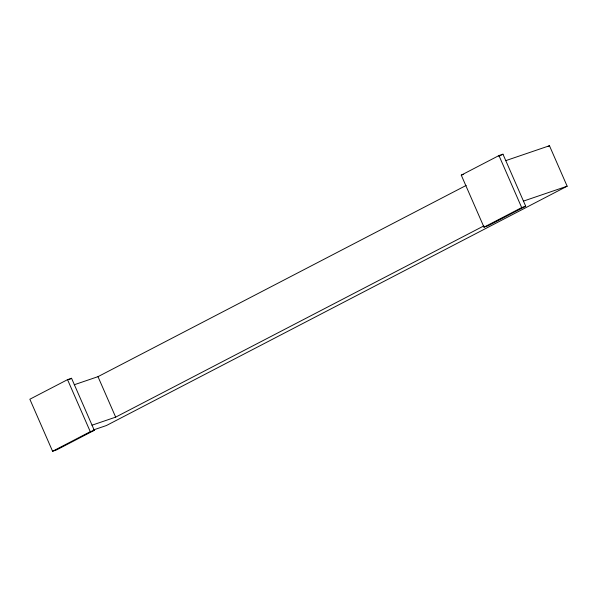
<?xml version="1.0" encoding="UTF-8"?>
<svg xmlns="http://www.w3.org/2000/svg" width="597" height="597" viewBox="0 0 597 597"><rect width="100%" height="100%" fill="white"/><g stroke="black" fill="none" stroke-linecap="round" stroke-linejoin="round"><path stroke-width="0.9" d="M67.543 379.655L29.85 399.229L52.581 451.265L56.596 449.899L94.289 430.318L71.558 378.282L67.543 379.655L90.281 431.683L94.289 430.318M461.265 175.145L498.958 155.563L502.972 154.198L525.703 206.226L488.01 225.808L483.995 227.173L461.265 175.145L463.668 174.324M69.103 379.558L71.558 378.282M498.876 156.324L502.972 154.198M74.289 384.744L97.99 376.662L466.16 185.428M547.815 146.593L549.471 145.735L567.15 186.204L106.415 425.527L93.281 430.004M91.968 425.213L115.669 417.131L483.846 225.897M52.581 451.265L90.281 431.683M483.995 227.173L521.688 207.592L525.703 206.226M505.689 160.66L549.471 145.735M523.368 201.129L567.15 186.204M498.958 155.563L521.688 207.592M97.99 376.662L115.669 417.131"/></g></svg>
